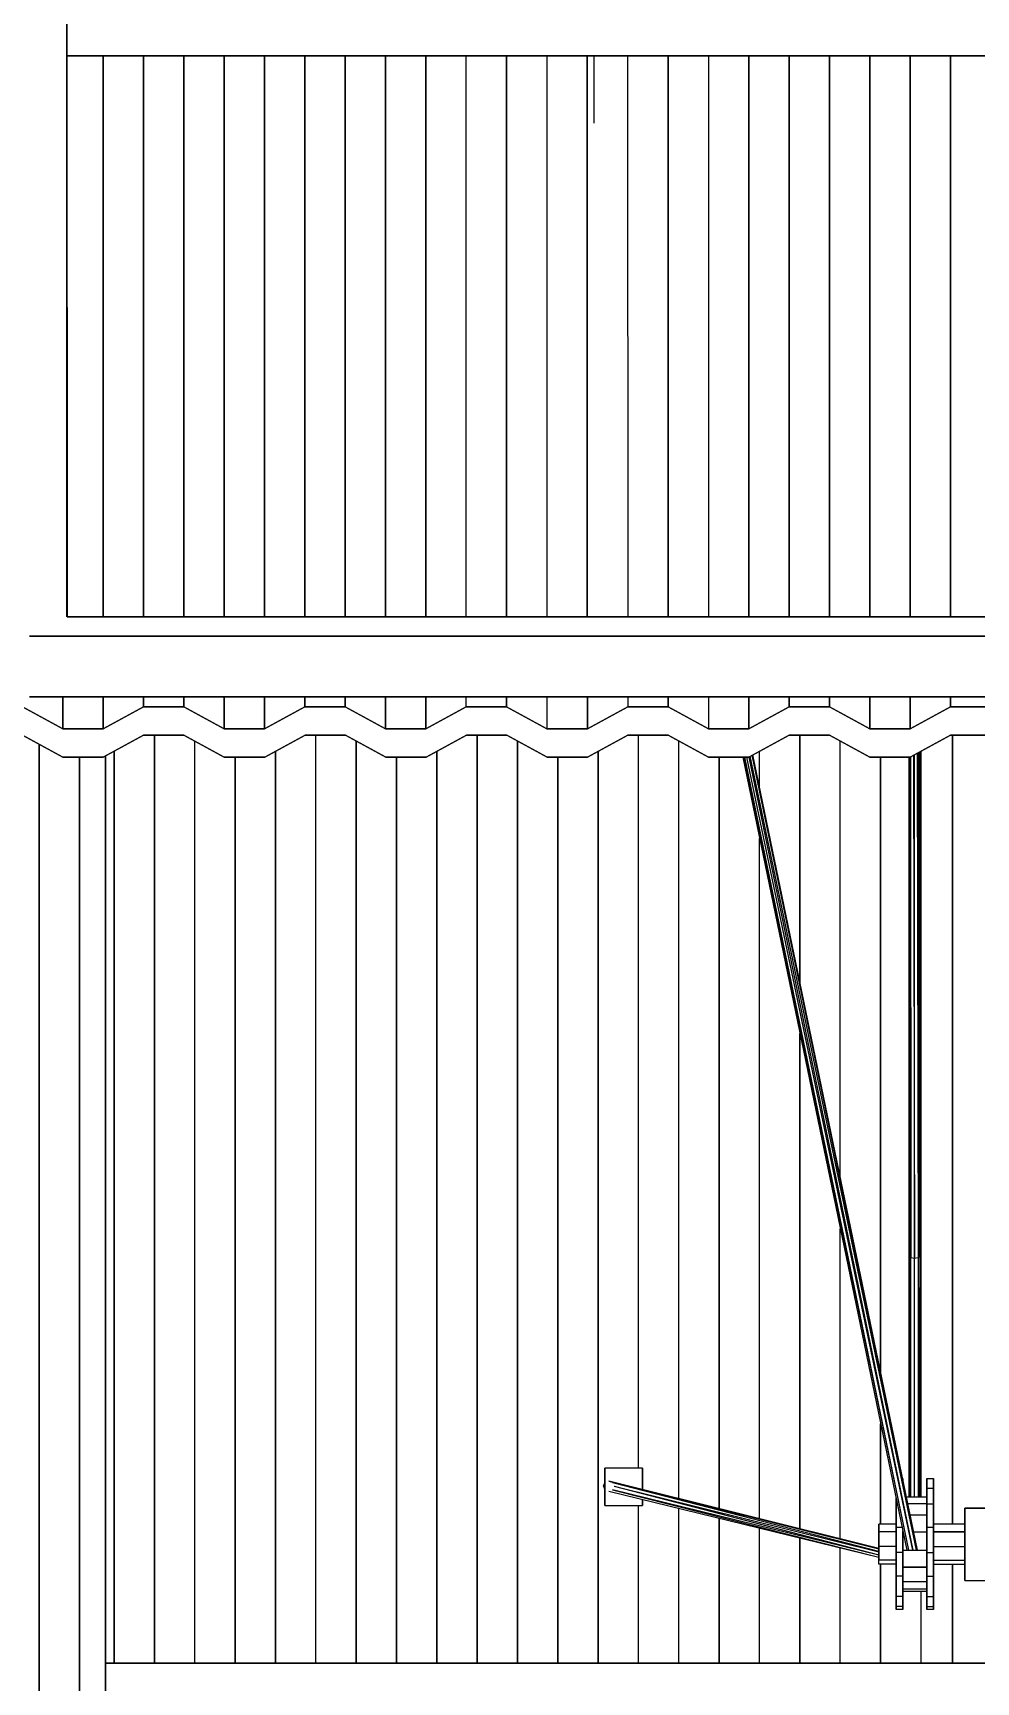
# Model space of a CAD drawing. Extents: x -32 to 51.8, y -51.6 to -5.5.
# Drawn here: x -6.726 to -4.722, y -49.271 to -45.767 of the extents above; entities that cross this region are included whole.
import ezdxf

# ---------------------------------------------------------------- set-up
doc = ezdxf.new("R2010")
doc.units = 0
doc.header["$MEASUREMENT"] = 0
doc.layers.get('0').update_dxf_attribs({"linetype": 'CONTINUOUS'})
doc.layers.add('hachures', color=5, linetype='CONTINUOUS')

msp = doc.modelspace()

# ---------------------------------------------------------------- linework, layer by layer
for p, q in [((-6.6538, -45.6873), (-6.6537, -47.0078)), ((-6.6538, -47.0078), (-6.6538, -45.6873)), ((-6.6538, -45.8158), (-2.8138, -45.8158)), ((-2.8138, -45.8158), (-6.6537, -45.8158)), ((-5.5338, -45.9591), (-5.5338, -45.8158)), ((-5.5338, -45.8158), (-5.4538, -45.8158)), ((-5.4538, -45.8158), (-5.5338, -45.8158)), ((-5.5338, -45.8158), (-5.5338, -45.8158)), ((-5.4538, -45.8158), (-5.4538, -45.8158)), ((-6.6537, -47.0078), (-2.8137, -47.0078)), ((-2.8137, -47.0078), (-6.6537, -47.0078)), ((-6.6537, -47.0491), (-6.7337, -47.0491)), ((-6.7337, -47.0491), (-6.6537, -47.0491)), ((-6.6538, -47.0491), (-6.6538, -47.0491)), ((-6.6538, -47.0491), (-6.6538, -47.0491)), ((-2.8137, -47.0491), (-6.6537, -47.0491)), ((-6.6537, -47.0491), (-6.6537, -47.0491)), ((-6.6537, -47.0491), (-6.6537, -47.0491)), ((-6.6537, -47.0491), (-2.8137, -47.0491)), ((-6.7481, -47.199), (-6.6624, -47.2458)), ((-6.6624, -47.2458), (-6.7481, -47.199)), ((-6.7337, -47.1776), (-6.6537, -47.1776)), ((-6.6537, -47.1776), (-6.7337, -47.1776)), ((-6.6537, -47.1776), (-2.8137, -47.1776)), ((-2.8137, -47.1776), (-6.6537, -47.1776)), ((-6.5767, -47.2458), (-6.491, -47.199)), ((-6.491, -47.199), (-6.5767, -47.2458)), ((-6.491, -47.199), (-6.4053, -47.199)), ((-6.4053, -47.199), (-6.491, -47.199)), ((-6.4909, -47.199), (-6.4909, -47.199)), ((-6.4909, -47.199), (-6.4909, -47.199)), ((-6.4053, -47.199), (-6.3196, -47.2458)), ((-6.3196, -47.2458), (-6.4053, -47.199)), ((-6.4052, -47.1991), (-6.4052, -47.1991)), ((-6.4052, -47.1991), (-6.4052, -47.1991)), ((-6.2339, -47.2458), (-6.1481, -47.199)), ((-6.1481, -47.199), (-6.2339, -47.2458)), ((-6.1481, -47.199), (-6.0624, -47.199)), ((-6.0624, -47.199), (-6.1481, -47.199)), ((-6.148, -47.199), (-6.148, -47.199)), ((-6.0624, -47.199), (-5.9767, -47.2458)), ((-5.9767, -47.2458), (-6.0624, -47.199)), ((-6.0623, -47.1991), (-6.0623, -47.1991)), ((-6.0623, -47.1991), (-6.0623, -47.1991)), ((-5.8053, -47.199), (-5.891, -47.2458)), ((-5.891, -47.2458), (-5.8053, -47.199)), ((-5.7196, -47.199), (-5.8053, -47.199)), ((-5.8053, -47.199), (-5.7196, -47.199)), ((-5.8052, -47.199), (-5.8052, -47.199)), ((-5.6339, -47.2458), (-5.7196, -47.199)), ((-5.7196, -47.199), (-5.6339, -47.2458)), ((-5.7195, -47.1991), (-5.7195, -47.1991)), ((-5.7195, -47.1991), (-5.7195, -47.1991)), ((-5.4624, -47.199), (-5.5481, -47.2458)), ((-5.5481, -47.2458), (-5.4624, -47.199)), ((-5.3767, -47.199), (-5.4624, -47.199)), ((-5.4624, -47.199), (-5.3767, -47.199)), ((-5.4623, -47.199), (-5.4623, -47.199)), ((-5.291, -47.2458), (-5.3767, -47.199)), ((-5.3767, -47.199), (-5.291, -47.2458)), ((-5.3766, -47.1991), (-5.3766, -47.1991)), ((-5.3766, -47.1991), (-5.3766, -47.1991)), ((-5.2053, -47.2458), (-5.1196, -47.199)), ((-5.1196, -47.199), (-5.2053, -47.2458)), ((-5.1196, -47.199), (-5.0339, -47.199)), ((-5.0339, -47.199), (-5.1196, -47.199)), ((-5.1195, -47.199), (-5.1195, -47.199)), ((-5.0339, -47.199), (-4.9481, -47.2458)), ((-4.9481, -47.2458), (-5.0339, -47.199)), ((-5.0337, -47.1991), (-5.0337, -47.1991)), ((-4.8624, -47.2458), (-4.7767, -47.199)), ((-4.7767, -47.199), (-4.8624, -47.2458)), ((-4.7767, -47.199), (-4.691, -47.199)), ((-4.691, -47.199), (-4.7767, -47.199)), ((-4.7766, -47.199), (-4.7766, -47.199)), ((-6.6623, -47.3057), (-6.748, -47.259)), ((-6.748, -47.259), (-6.6623, -47.3057)), ((-6.6624, -47.2458), (-6.5767, -47.2458)), ((-6.5767, -47.2458), (-6.6624, -47.2458)), ((-6.6623, -47.2458), (-6.6623, -47.2458)), ((-6.6623, -47.2458), (-6.6623, -47.2458)), ((-6.5766, -47.2457), (-6.5766, -47.2457)), ((-6.5766, -47.2457), (-6.5766, -47.2457)), ((-6.4909, -47.259), (-6.5766, -47.3057)), ((-6.5766, -47.3057), (-6.4909, -47.259)), ((-6.4052, -47.259), (-6.4909, -47.259)), ((-6.4909, -47.259), (-6.4052, -47.259)), ((-6.3195, -47.3057), (-6.4052, -47.259)), ((-6.4052, -47.259), (-6.3195, -47.3057)), ((-6.3196, -47.2458), (-6.2339, -47.2458)), ((-6.2339, -47.2458), (-6.3196, -47.2458)), ((-6.3195, -47.2458), (-6.3195, -47.2458)), ((-6.3195, -47.2458), (-6.3195, -47.2458)), ((-6.2337, -47.2457), (-6.2337, -47.2457)), ((-6.2337, -47.2457), (-6.2337, -47.2457)), ((-6.2337, -47.3057), (-6.148, -47.259)), ((-6.148, -47.259), (-6.2337, -47.3057)), ((-6.148, -47.259), (-6.0623, -47.259)), ((-6.0623, -47.259), (-6.148, -47.259)), ((-5.9766, -47.3057), (-6.0623, -47.259)), ((-6.0623, -47.259), (-5.9766, -47.3057)), ((-5.9767, -47.2458), (-5.891, -47.2458)), ((-5.891, -47.2458), (-5.9767, -47.2458)), ((-5.9766, -47.2458), (-5.9766, -47.2458)), ((-5.9766, -47.2458), (-5.9766, -47.2458)), ((-5.8909, -47.2457), (-5.8909, -47.2457)), ((-5.8909, -47.2457), (-5.8909, -47.2457)), ((-5.8909, -47.3057), (-5.8052, -47.259)), ((-5.8052, -47.259), (-5.8909, -47.3057)), ((-5.8052, -47.259), (-5.7195, -47.259)), ((-5.7195, -47.259), (-5.8052, -47.259)), ((-5.6337, -47.3057), (-5.7195, -47.259)), ((-5.7195, -47.259), (-5.6337, -47.3057)), ((-5.5481, -47.2458), (-5.6339, -47.2458)), ((-5.6339, -47.2458), (-5.5481, -47.2458)), ((-5.6337, -47.2458), (-5.6337, -47.2458)), ((-5.6337, -47.2458), (-5.6337, -47.2458)), ((-5.548, -47.2457), (-5.548, -47.2457)), ((-5.548, -47.2457), (-5.548, -47.2457)), ((-5.548, -47.3057), (-5.4623, -47.259)), ((-5.4623, -47.259), (-5.548, -47.3057)), ((-5.4623, -47.259), (-5.3766, -47.259)), ((-5.3766, -47.259), (-5.4623, -47.259)), ((-5.3766, -47.259), (-5.2909, -47.3057)), ((-5.2909, -47.3057), (-5.3766, -47.259)), ((-5.2053, -47.2458), (-5.291, -47.2458)), ((-5.291, -47.2458), (-5.2053, -47.2458)), ((-5.2909, -47.2458), (-5.2909, -47.2458)), ((-5.2052, -47.2457), (-5.2052, -47.2457)), ((-5.2052, -47.2457), (-5.2052, -47.2457)), ((-5.2052, -47.3057), (-5.1195, -47.259)), ((-5.1195, -47.259), (-5.2052, -47.3057)), ((-5.1195, -47.259), (-5.0337, -47.259)), ((-5.0337, -47.259), (-5.1195, -47.259)), ((-5.0337, -47.259), (-4.948, -47.3057)), ((-4.948, -47.3057), (-5.0337, -47.259)), ((-4.9481, -47.2458), (-4.8624, -47.2458)), ((-4.8624, -47.2458), (-4.9481, -47.2458)), ((-4.948, -47.2458), (-4.948, -47.2458)), ((-4.8623, -47.2457), (-4.8623, -47.2457)), ((-4.8623, -47.2457), (-4.8623, -47.2457)), ((-4.8623, -47.3057), (-4.7766, -47.259)), ((-4.7766, -47.259), (-4.8623, -47.3057)), ((-4.7766, -47.259), (-4.6909, -47.259)), ((-4.6909, -47.259), (-4.7766, -47.259)), ((-4.7723, -47.259), (-4.7723, -48.936)), ((-4.7723, -48.936), (-4.7723, -47.259)), ((-4.7723, -47.259), (-4.7723, -48.936)), ((-4.7723, -48.936), (-4.7723, -47.259)), ((-4.7723, -48.936), (-4.7723, -47.259)), ((-4.7723, -48.936), (-4.7723, -47.259)), ((-4.7723, -47.259), (-4.7723, -48.936)), ((-6.5766, -47.3057), (-6.6623, -47.3057)), ((-6.6623, -47.3057), (-6.5766, -47.3057)), ((-6.5719, -47.3032), (-6.5718, -50.6245)), ((-6.5718, -50.6245), (-6.5719, -47.3032)), ((-6.5536, -49.2314), (-6.5536, -47.2932)), ((-6.2337, -47.3057), (-6.3195, -47.3057)), ((-6.3195, -47.3057), (-6.2337, -47.3057)), ((-5.8909, -47.3057), (-5.9766, -47.3057)), ((-5.9766, -47.3057), (-5.8909, -47.3057)), ((-5.548, -47.3057), (-5.6337, -47.3057)), ((-5.6337, -47.3057), (-5.548, -47.3057)), ((-5.2909, -47.3057), (-5.2052, -47.3057)), ((-5.2052, -47.3057), (-5.2909, -47.3057)), ((-5.218, -47.3057), (-4.8694, -48.9912)), ((-4.8648, -48.9912), (-5.2159, -47.3057)), ((-4.8648, -48.9912), (-5.2135, -47.3057)), ((-4.8563, -48.9912), (-5.2096, -47.3057)), ((-5.205, -47.3057), (-4.8563, -48.9912)), ((-4.8489, -48.9912), (-5.202, -47.304)), ((-5.1983, -47.302), (-4.8489, -48.9912)), ((-4.847, -48.9912), (-5.1976, -47.3016)), ((-4.8469, -48.9912), (-5.1965, -47.301)), ((-4.948, -47.3057), (-4.8623, -47.3057)), ((-4.8623, -47.3057), (-4.948, -47.3057)), ((-4.8643, -47.3057), (-4.8643, -48.3665)), ((-4.8643, -48.3665), (-4.8643, -47.3057)), ((-4.8618, -47.3055), (-4.861, -48.3693)), ((-4.861, -48.3693), (-4.861, -47.305)), ((-4.855, -47.3018), (-4.853, -48.3704)), ((-4.853, -48.3704), (-4.853, -47.3007)), ((-4.8471, -47.2974), (-4.8451, -48.3693)), ((-4.8451, -47.2963), (-4.8451, -48.3693)), ((-4.8426, -47.295), (-4.8418, -48.3665)), ((-4.8418, -48.3665), (-4.8418, -47.2946)), ((-4.8393, -47.2932), (-4.8393, -48.8778)), ((-4.8643, -48.3665), (-4.8643, -48.3541)), ((-4.8643, -48.3665), (-4.8643, -48.8778)), ((-4.8643, -48.3665), (-4.8643, -48.3665)), ((-4.8643, -48.8778), (-4.8643, -48.3665)), ((-4.8643, -48.3665), (-4.8615, -48.8778)), ((-4.8643, -48.3665), (-4.861, -48.3693)), ((-4.861, -48.3693), (-4.853, -48.3704)), ((-4.861, -48.8778), (-4.861, -48.3693)), ((-4.853, -48.3704), (-4.8451, -48.3693)), ((-4.853, -48.8778), (-4.853, -48.3704)), ((-4.8451, -48.3693), (-4.8418, -48.3665)), ((-4.8451, -48.3693), (-4.8451, -48.8778)), ((-4.8451, -48.3693), (-4.8423, -48.8778)), ((-4.8418, -48.3665), (-4.8418, -48.8778)), ((-4.925, -48.936), (-4.925, -48.7225)), ((-5.5139, -48.8553), (-5.5108, -48.8481)), ((-5.4308, -48.8172), (-5.5108, -48.8172)), ((-5.5108, -48.8172), (-5.5108, -48.896)), ((-5.5108, -48.896), (-5.5108, -48.8172)), ((-5.5027, -48.8445), (-4.9287, -48.9885)), ((-4.9287, -48.9879), (-5.5027, -48.8445)), ((-5.4947, -48.8476), (-4.9287, -48.9936)), ((-5.4947, -48.8476), (-4.9287, -48.9887)), ((-5.4308, -48.8172), (-5.4308, -48.8624)), ((-5.4308, -48.8624), (-5.4308, -48.8172)), ((-4.8784, -48.8391), (-4.8779, -48.8391)), ((-4.8779, -48.8416), (-4.8779, -48.8391)), ((-4.8779, -48.8391), (-4.8779, -48.8416)), ((-4.8779, -48.8415), (-4.8779, -48.8391)), ((-4.8779, -48.8391), (-4.8779, -48.8415)), ((-4.8268, -48.8391), (-4.8268, -48.8391)), ((-4.8268, -48.8391), (-4.8268, -48.8592)), ((-4.8268, -48.8592), (-4.8268, -48.8391)), ((-4.8268, -48.8391), (-4.8268, -48.8459)), ((-4.8268, -48.8459), (-4.8268, -48.8391)), ((-4.8268, -48.8391), (-4.8267, -48.8592)), ((-4.8268, -48.8391), (-4.8123, -48.8391)), ((-4.8268, -48.8592), (-4.8268, -48.8391)), ((-4.8268, -48.8459), (-4.8268, -48.8459)), ((-4.8268, -48.8459), (-4.8268, -48.8459)), ((-4.8268, -48.8459), (-4.8268, -48.8673)), ((-4.8268, -48.8673), (-4.8268, -48.8459)), ((-4.8268, -48.8459), (-4.8268, -48.8459)), ((-4.8123, -48.8592), (-4.8123, -48.8391)), ((-4.8123, -48.8391), (-4.8123, -48.8592)), ((-5.5139, -48.8553), (-5.5108, -48.8626)), ((-4.9287, -49.0066), (-5.5027, -48.8662)), ((-4.9287, -49.0019), (-5.4947, -48.863)), ((-5.4947, -48.863), (-4.9287, -49.006)), ((-5.4914, -48.8553), (-4.9287, -48.9945)), ((-5.4914, -48.8553), (-4.9287, -49.0008)), ((-5.4308, -48.8838), (-5.4308, -48.896)), ((-5.4308, -48.896), (-5.4308, -48.8838)), ((-4.8923, -48.8804), (-4.8923, -48.8925)), ((-4.8923, -48.9102), (-4.8923, -48.8805)), ((-4.8923, -48.8925), (-4.8923, -48.8805)), ((-4.8923, -48.8805), (-4.8923, -48.9102)), ((-4.8923, -48.8805), (-4.8923, -48.8925)), ((-4.8923, -48.8805), (-4.8923, -48.9102)), ((-4.8923, -48.8925), (-4.8923, -48.8805)), ((-4.8704, -48.8778), (-4.8268, -48.8778)), ((-4.8268, -48.8592), (-4.8268, -48.8592)), ((-4.8268, -48.8778), (-4.8268, -48.8592)), ((-4.8268, -48.8592), (-4.8123, -48.8592)), ((-4.8268, -48.8925), (-4.8268, -48.8592)), ((-4.8268, -48.8673), (-4.8268, -48.8673)), ((-4.8268, -48.8778), (-4.8268, -48.8673)), ((-4.8268, -48.8673), (-4.8268, -48.8673)), ((-4.8268, -48.8673), (-4.8268, -48.8778)), ((-4.8268, -48.8673), (-4.8268, -48.8673)), ((-4.8268, -48.8673), (-4.8268, -48.8778)), ((-4.8267, -48.8592), (-4.8267, -48.8925)), ((-4.8123, -48.8592), (-4.8123, -48.8925)), ((-4.8123, -48.8925), (-4.8123, -48.8592)), ((-5.5108, -48.896), (-5.4308, -48.896)), ((-4.8923, -48.936), (-4.8923, -48.8925)), ((-4.8923, -48.8925), (-4.8923, -48.8925)), ((-4.8923, -48.8925), (-4.8923, -48.936)), ((-4.8923, -48.9102), (-4.8923, -48.8925)), ((-4.8923, -48.8925), (-4.8923, -48.9423)), ((-4.8923, -48.8925), (-4.8898, -48.8925)), ((-4.8923, -48.9423), (-4.8923, -48.8925)), ((-4.8923, -48.9102), (-4.8923, -48.9102)), ((-4.8923, -48.936), (-4.8923, -48.9102)), ((-4.8923, -48.9102), (-4.8923, -48.936)), ((-4.8923, -48.936), (-4.8923, -48.9102)), ((-4.8923, -48.9102), (-4.8923, -48.9102)), ((-4.8923, -48.9102), (-4.8923, -48.936)), ((-4.8674, -48.8923), (-4.8268, -48.8923)), ((-4.8624, -48.9163), (-4.8268, -48.9163)), ((-4.8268, -48.8925), (-4.8123, -48.8925)), ((-4.8268, -48.9423), (-4.8268, -48.8925)), ((-4.8268, -48.8925), (-4.8268, -48.9163)), ((-4.8268, -48.9102), (-4.8268, -48.9102)), ((-4.8268, -48.9163), (-4.8268, -48.9523)), ((-4.8267, -48.8925), (-4.8267, -48.9423)), ((-4.8123, -48.8925), (-4.8123, -48.9423)), ((-4.8123, -48.9423), (-4.8123, -48.8925)), ((-4.8123, -48.9152), (-4.8123, -48.936)), ((-4.7458, -48.9022), (-4.7458, -48.9022)), ((-4.7458, -48.9022), (-4.7458, -48.936)), ((-4.7458, -48.9022), (-4.7458, -48.9022)), ((-4.6988, -48.9022), (-4.7458, -48.9022)), ((-4.7458, -48.9022), (-4.7458, -49.0559)), ((-4.7458, -49.0559), (-4.7458, -48.9022)), ((-4.7458, -48.9022), (-4.6988, -48.9022)), ((-4.9287, -48.9522), (-4.9287, -48.936)), ((-4.8923, -48.936), (-4.9287, -48.936)), ((-4.9287, -48.936), (-4.9287, -48.9446)), ((-4.9287, -48.936), (-4.9287, -48.9522)), ((-4.9287, -48.9446), (-4.9287, -48.9446)), ((-4.9287, -48.9729), (-4.9287, -48.9446)), ((-4.8923, -48.9522), (-4.9287, -48.9522)), ((-4.9287, -48.9837), (-4.9287, -48.9522)), ((-4.9287, -48.9522), (-4.9287, -48.9837)), ((-4.8923, -48.936), (-4.8923, -48.9522)), ((-4.8923, -48.9446), (-4.8923, -48.936)), ((-4.8923, -48.9423), (-4.8923, -48.9961)), ((-4.8923, -48.9961), (-4.8923, -48.9423)), ((-4.8923, -48.9423), (-4.8795, -48.9423)), ((-4.8923, -48.9522), (-4.8923, -48.9837)), ((-4.8779, -48.9961), (-4.8779, -48.9503)), ((-4.8779, -48.9503), (-4.8779, -48.9961)), ((-4.8779, -48.9523), (-4.8775, -48.9523)), ((-4.855, -48.9523), (-4.8268, -48.9523)), ((-4.8268, -48.9423), (-4.8123, -48.9423)), ((-4.8268, -48.9961), (-4.8268, -48.9423)), ((-4.8268, -48.9523), (-4.8268, -48.9912)), ((-4.8267, -48.9423), (-4.8267, -48.9961)), ((-4.7458, -48.936), (-4.8123, -48.936)), ((-4.8123, -48.9423), (-4.8123, -48.9961)), ((-4.8123, -48.9961), (-4.8123, -48.9423)), ((-4.8123, -48.9522), (-4.7458, -48.9522)), ((-4.7458, -48.9522), (-4.8123, -48.9522)), ((-4.9287, -49.0045), (-4.9287, -48.9729)), ((-4.9287, -48.9729), (-4.9287, -48.9729)), ((-4.8923, -48.9837), (-4.9287, -48.9837)), ((-4.9287, -49.0121), (-4.9287, -48.9837)), ((-4.9287, -48.9837), (-4.9287, -49.0121)), ((-4.8923, -48.9606), (-4.8923, -48.9606)), ((-4.8923, -48.9837), (-4.8923, -49.0121)), ((-4.8268, -48.9606), (-4.8268, -48.9606)), ((-4.8123, -48.9837), (-4.7458, -48.9837)), ((-4.9287, -49.0045), (-4.9287, -49.0121)), ((-4.8923, -49.0121), (-4.9287, -49.0121)), ((-4.9287, -49.0207), (-4.9287, -49.0121)), ((-4.8923, -49.0207), (-4.9287, -49.0207)), ((-4.8923, -48.9961), (-4.8923, -49.0465)), ((-4.8779, -48.9961), (-4.8923, -48.9961)), ((-4.8923, -49.0465), (-4.8923, -48.9961)), ((-4.8923, -49.0121), (-4.8923, -49.0207)), ((-4.8923, -49.0144), (-4.8923, -49.0144)), ((-4.8923, -49.0642), (-4.8923, -49.0207)), ((-4.8923, -49.0465), (-4.8923, -49.0207)), ((-4.8923, -49.0207), (-4.8923, -49.0642)), ((-4.8923, -49.0207), (-4.8923, -49.0465)), ((-4.8923, -49.0642), (-4.8923, -49.0207)), ((-4.8779, -48.9912), (-4.8268, -48.9912)), ((-4.8779, -49.0465), (-4.8779, -48.9961)), ((-4.8779, -48.9961), (-4.8779, -49.0465)), ((-4.8268, -48.9912), (-4.8268, -49.0275)), ((-4.8268, -48.9961), (-4.8123, -48.9961)), ((-4.8268, -49.0465), (-4.8268, -48.9961)), ((-4.8268, -49.0144), (-4.8268, -49.0144)), ((-4.8267, -48.9961), (-4.8267, -49.0465)), ((-4.8123, -48.9961), (-4.8123, -49.0465)), ((-4.8123, -49.0465), (-4.8123, -48.9961)), ((-4.8123, -49.0121), (-4.7458, -49.0121)), ((-4.8123, -49.0207), (-4.7458, -49.0207)), ((-4.8123, -49.0207), (-4.8123, -49.0642)), ((-4.7723, -49.0207), (-4.7723, -49.2314)), ((-4.7723, -49.2314), (-4.7723, -49.0207)), ((-4.7723, -49.0207), (-4.7723, -49.2314)), ((-4.7723, -49.2314), (-4.7723, -49.0207)), ((-4.7723, -49.2314), (-4.7723, -49.0207)), ((-4.7723, -49.2314), (-4.7723, -49.0207)), ((-4.7723, -49.0207), (-4.7723, -49.2314)), ((-4.7458, -49.0207), (-4.7458, -49.0559)), ((-4.8923, -49.0465), (-4.8923, -49.0465)), ((-4.8923, -49.0465), (-4.8923, -49.0893)), ((-4.8923, -49.0642), (-4.8923, -49.0465)), ((-4.8923, -49.0465), (-4.8923, -49.0893)), ((-4.8779, -49.0465), (-4.8923, -49.0465)), ((-4.8923, -49.0893), (-4.8923, -49.0465)), ((-4.8779, -49.0275), (-4.8268, -49.0275)), ((-4.8268, -49.0275), (-4.8779, -49.0275)), ((-4.8779, -49.0893), (-4.8779, -49.0465)), ((-4.8779, -49.0465), (-4.8779, -49.0893)), ((-4.8268, -49.0585), (-4.8779, -49.0585)), ((-4.8643, -49.0275), (-4.8643, -49.0275)), ((-4.8643, -49.0275), (-4.8643, -49.0275)), ((-4.8638, -49.0275), (-4.8638, -49.0275)), ((-4.8623, -49.0275), (-4.8623, -49.0275)), ((-4.861, -49.0275), (-4.861, -49.0275)), ((-4.8581, -49.0275), (-4.8581, -49.0275)), ((-4.853, -49.0275), (-4.853, -49.0275)), ((-4.8505, -49.0275), (-4.8505, -49.0275)), ((-4.8451, -49.0275), (-4.8451, -49.0275)), ((-4.8423, -49.0275), (-4.8423, -49.0275)), ((-4.842, -49.0275), (-4.842, -49.0275)), ((-4.8418, -49.0275), (-4.8418, -49.0275)), ((-4.8268, -49.0275), (-4.8268, -49.0585)), ((-4.8268, -49.0275), (-4.8268, -49.0275)), ((-4.8268, -49.0465), (-4.8123, -49.0465)), ((-4.8268, -49.0893), (-4.8268, -49.0465)), ((-4.8268, -49.0585), (-4.8268, -49.0739)), ((-4.8267, -49.0465), (-4.8267, -49.0893)), ((-4.8123, -49.0465), (-4.8123, -49.0893)), ((-4.8123, -49.0893), (-4.8123, -49.0465)), ((-4.7458, -49.0559), (-4.7458, -49.0559)), ((-4.7458, -49.0559), (-4.6988, -49.0559)), ((-4.7458, -49.0559), (-4.7458, -49.0559)), ((-4.8923, -49.0642), (-4.8923, -49.0642)), ((-4.8923, -49.0975), (-4.8923, -49.0642)), ((-4.8923, -49.0801), (-4.8923, -49.0642)), ((-4.8923, -49.0642), (-4.8923, -49.0642)), ((-4.8923, -49.0642), (-4.8923, -49.0642)), ((-4.8923, -49.0642), (-4.8923, -49.0975)), ((-4.8923, -49.0893), (-4.8923, -49.0893)), ((-4.8923, -49.0893), (-4.8923, -49.1108)), ((-4.8923, -49.0893), (-4.8923, -49.1108)), ((-4.8779, -49.0893), (-4.8923, -49.0893)), ((-4.8923, -49.1108), (-4.8923, -49.0893)), ((-4.8268, -49.0739), (-4.8779, -49.0739)), ((-4.8779, -49.0788), (-4.8779, -49.0806)), ((-4.8268, -49.0788), (-4.8779, -49.0788)), ((-4.8779, -49.1108), (-4.8779, -49.0893)), ((-4.8779, -49.0893), (-4.8779, -49.1108)), ((-4.8268, -49.0642), (-4.8268, -49.0642)), ((-4.8268, -49.0739), (-4.8268, -49.0788)), ((-4.8268, -49.0975), (-4.8268, -49.0788)), ((-4.8268, -49.0788), (-4.8268, -49.0893)), ((-4.8268, -49.0788), (-4.8268, -49.0975)), ((-4.8268, -49.0788), (-4.8268, -49.0975)), ((-4.8268, -49.0893), (-4.8268, -49.0893)), ((-4.8268, -49.1108), (-4.8268, -49.0893)), ((-4.8268, -49.0893), (-4.8268, -49.0893)), ((-4.8268, -49.0893), (-4.8268, -49.1108)), ((-4.8268, -49.0893), (-4.8123, -49.0893)), ((-4.8268, -49.1108), (-4.8268, -49.0893)), ((-4.8267, -49.0893), (-4.8267, -49.1108)), ((-4.8123, -49.0642), (-4.8123, -49.0975)), ((-4.8123, -49.0893), (-4.8123, -49.1108)), ((-4.8123, -49.1108), (-4.8123, -49.0893)), ((-4.8923, -49.0975), (-4.8923, -49.0975)), ((-4.8923, -49.1176), (-4.8923, -49.0975)), ((-4.8923, -49.0975), (-4.8923, -49.0975)), ((-4.8923, -49.0975), (-4.8923, -49.1176)), ((-4.8923, -49.1108), (-4.8923, -49.1108)), ((-4.8923, -49.1108), (-4.8923, -49.1176)), ((-4.8923, -49.1176), (-4.8923, -49.1108)), ((-4.8923, -49.1108), (-4.8923, -49.1176)), ((-4.8779, -49.1108), (-4.8923, -49.1108)), ((-4.8923, -49.1176), (-4.8923, -49.1108)), ((-4.8923, -49.1176), (-4.8923, -49.1176)), ((-4.8779, -49.1176), (-4.8923, -49.1176)), ((-4.8779, -49.1176), (-4.8779, -49.1108)), ((-4.8779, -49.1108), (-4.8779, -49.1176)), ((-4.8268, -49.0975), (-4.8268, -49.0975)), ((-4.8268, -49.0975), (-4.8268, -49.1176)), ((-4.8268, -49.0975), (-4.8268, -49.0975)), ((-4.8268, -49.0975), (-4.8268, -49.1176)), ((-4.8268, -49.1176), (-4.8268, -49.0975)), ((-4.8268, -49.0975), (-4.8268, -49.0975)), ((-4.8268, -49.1176), (-4.8268, -49.1108)), ((-4.8268, -49.1176), (-4.8268, -49.1108)), ((-4.8268, -49.1108), (-4.8123, -49.1108)), ((-4.8268, -49.1176), (-4.8268, -49.1176)), ((-4.8123, -49.1176), (-4.8268, -49.1176)), ((-4.8268, -49.1176), (-4.8268, -49.1176)), ((-4.8267, -49.1108), (-4.8267, -49.1176)), ((-4.8123, -49.0975), (-4.8123, -49.1176)), ((-4.8123, -49.1108), (-4.8123, -49.1176)), ((-4.8123, -49.1176), (-4.8123, -49.1108)), ((-6.5718, -49.2314), (-2.8138, -49.2314)), ((-2.8138, -49.2314), (-6.5718, -49.2314))]:
    msp.add_line(p, q)
at = {"layer": 'hachures'}
for p, q in [((-6.5767, -47.0078), (-6.5767, -45.8158)), ((-6.5767, -45.8158), (-6.5767, -47.0078)), ((-6.491, -47.0078), (-6.491, -45.8158)), ((-6.491, -45.8158), (-6.491, -47.0078)), ((-6.4053, -45.8158), (-6.4053, -47.0078)), ((-6.4053, -47.0078), (-6.4053, -45.8158)), ((-6.3196, -45.8158), (-6.3196, -47.0078)), ((-6.3196, -47.0078), (-6.3196, -45.8158)), ((-6.2339, -45.8158), (-6.2339, -47.0078)), ((-6.2339, -47.0078), (-6.2339, -45.8158)), ((-6.1482, -45.8158), (-6.1482, -47.0078)), ((-6.1482, -47.0078), (-6.1482, -45.8158)), ((-6.0625, -45.8158), (-6.0624, -47.0078)), ((-6.0624, -47.0078), (-6.0625, -45.8158)), ((-5.9767, -45.8158), (-5.9767, -47.0078)), ((-5.9767, -47.0078), (-5.9767, -45.8158)), ((-5.891, -47.0078), (-5.891, -45.8158)), ((-5.891, -45.8158), (-5.891, -47.0078)), ((-5.8053, -47.0078), (-5.8053, -45.8158)), ((-5.7196, -45.8158), (-5.7196, -47.0078)), ((-5.7196, -47.0078), (-5.7196, -45.8158)), ((-5.6339, -45.8158), (-5.6339, -47.0078)), ((-5.5482, -45.8158), (-5.5482, -47.0078)), ((-5.5482, -47.0078), (-5.5482, -45.8158)), ((-5.4625, -45.8158), (-5.4624, -47.0078)), ((-5.3767, -45.8158), (-5.3767, -47.0078)), ((-5.3767, -47.0078), (-5.3767, -45.8158)), ((-5.291, -45.8158), (-5.291, -47.0078)), ((-5.2053, -45.8158), (-5.2053, -47.0078)), ((-5.2053, -47.0078), (-5.2053, -45.8158)), ((-5.1196, -45.8158), (-5.1196, -47.0078)), ((-5.1196, -47.0078), (-5.1196, -45.8158)), ((-5.0339, -45.8158), (-5.0339, -47.0078)), ((-5.0339, -47.0078), (-5.0339, -45.8158)), ((-4.9482, -45.8158), (-4.9482, -47.0078)), ((-4.9482, -47.0078), (-4.9482, -45.8158)), ((-4.8625, -45.8158), (-4.8624, -47.0078)), ((-4.8624, -47.0078), (-4.8625, -45.8158)), ((-4.7767, -45.8158), (-4.7767, -47.0078)), ((-4.7767, -47.0078), (-4.7767, -45.8158)), ((-6.6624, -47.2458), (-6.6624, -47.1776)), ((-6.6624, -47.1776), (-6.6624, -47.2458)), ((-6.5767, -47.2458), (-6.5767, -47.1776)), ((-6.5767, -47.1776), (-6.5767, -47.2458)), ((-6.491, -47.199), (-6.491, -47.1776)), ((-6.491, -47.1776), (-6.491, -47.199)), ((-6.4053, -47.1776), (-6.4053, -47.199)), ((-6.4053, -47.199), (-6.4053, -47.1776)), ((-6.3196, -47.1776), (-6.3196, -47.2458)), ((-6.3196, -47.2458), (-6.3196, -47.1776)), ((-6.2339, -47.1776), (-6.2339, -47.2458)), ((-6.2339, -47.2458), (-6.2339, -47.1776)), ((-6.1481, -47.1776), (-6.1481, -47.199)), ((-6.1481, -47.199), (-6.1481, -47.1776)), ((-6.0624, -47.1776), (-6.0624, -47.199)), ((-6.0624, -47.199), (-6.0624, -47.1776)), ((-5.9767, -47.1776), (-5.9767, -47.2458)), ((-5.9767, -47.2458), (-5.9767, -47.1776)), ((-5.891, -47.2458), (-5.891, -47.1776)), ((-5.891, -47.1776), (-5.891, -47.2458)), ((-5.8053, -47.199), (-5.8053, -47.1776)), ((-5.7196, -47.1776), (-5.7196, -47.199)), ((-5.7196, -47.199), (-5.7196, -47.1776)), ((-5.6339, -47.1776), (-5.6339, -47.2458)), ((-5.5481, -47.1776), (-5.5481, -47.2458)), ((-5.5481, -47.2458), (-5.5481, -47.1776)), ((-5.4624, -47.1776), (-5.4624, -47.199)), ((-5.3767, -47.1776), (-5.3767, -47.199)), ((-5.3767, -47.199), (-5.3767, -47.1776)), ((-5.291, -47.1776), (-5.291, -47.2458)), ((-5.2053, -47.1776), (-5.2053, -47.2458)), ((-5.2053, -47.2458), (-5.2053, -47.1776)), ((-5.1196, -47.1776), (-5.1196, -47.199)), ((-5.1196, -47.199), (-5.1196, -47.1776)), ((-5.0339, -47.1776), (-5.0339, -47.199)), ((-5.0339, -47.199), (-5.0339, -47.1776)), ((-4.9481, -47.1776), (-4.9481, -47.2458)), ((-4.9481, -47.2458), (-4.9481, -47.1776)), ((-4.8624, -47.1776), (-4.8624, -47.2458)), ((-4.8624, -47.2458), (-4.8624, -47.1776)), ((-4.7767, -47.1776), (-4.7767, -47.199)), ((-4.7767, -47.199), (-4.7767, -47.1776)), ((-6.4679, -49.2314), (-6.4679, -47.259)), ((-6.4679, -47.259), (-6.4679, -49.2314)), ((-6.3821, -49.2314), (-6.3821, -47.2715)), ((-6.125, -49.2314), (-6.125, -47.259)), ((-6.0393, -49.2314), (-6.0393, -47.2715)), ((-6.0393, -47.2715), (-6.0393, -49.2314)), ((-5.7821, -49.2314), (-5.7821, -47.259)), ((-5.7821, -47.259), (-5.7821, -49.2314)), ((-5.6964, -49.2314), (-5.6964, -47.2715)), ((-5.6964, -47.2715), (-5.6964, -49.2314)), ((-5.4393, -48.8172), (-5.4393, -47.259)), ((-5.3536, -48.8817), (-5.3536, -47.2715)), ((-5.0964, -47.7849), (-5.0964, -47.259)), ((-5.0964, -47.259), (-5.0964, -47.7849)), ((-5.0107, -48.1993), (-5.0107, -47.2715)), ((-6.7129, -50.6507), (-6.7129, -47.2782)), ((-6.7129, -47.2782), (-6.7129, -50.6507)), ((-6.6272, -47.3057), (-6.6271, -50.6507)), ((-6.6271, -50.6507), (-6.6272, -47.3057)), ((-6.5536, -47.2932), (-6.5536, -49.2314)), ((-6.2964, -47.3057), (-6.2964, -49.2314)), ((-6.2964, -49.2314), (-6.2964, -47.3057)), ((-6.2107, -49.2314), (-6.2107, -47.2932)), ((-6.2107, -47.2932), (-6.2107, -49.2314)), ((-5.9536, -49.2314), (-5.9536, -47.3057)), ((-5.9536, -47.3057), (-5.9536, -49.2314)), ((-5.8679, -49.2314), (-5.8679, -47.2932)), ((-5.8679, -47.2932), (-5.8679, -49.2314)), ((-5.6107, -49.2314), (-5.6107, -47.3057)), ((-5.6107, -47.3057), (-5.6107, -49.2314)), ((-5.525, -49.2314), (-5.525, -47.2932)), ((-5.525, -47.2932), (-5.525, -49.2314)), ((-5.2679, -48.9032), (-5.2679, -47.3057)), ((-5.2679, -47.3057), (-5.2679, -48.9032)), ((-5.1821, -47.3704), (-5.1821, -47.2932)), ((-4.925, -48.6137), (-4.925, -47.3057)), ((-4.925, -47.3057), (-4.925, -48.6137)), ((-5.1821, -48.9246), (-5.1821, -47.4792)), ((-5.0964, -48.946), (-5.0964, -47.8936)), ((-5.0964, -47.8936), (-5.0964, -48.946)), ((-5.0107, -48.9674), (-5.0107, -48.308)), ((-4.925, -48.7225), (-4.925, -48.936)), ((-5.4393, -49.2314), (-5.4393, -48.896)), ((-5.3536, -49.2314), (-5.3536, -48.9027)), ((-5.2679, -49.2314), (-5.2679, -48.9236)), ((-5.2679, -48.9236), (-5.2679, -49.2314)), ((-5.1821, -49.2314), (-5.1821, -48.9446)), ((-5.0964, -49.2314), (-5.0964, -48.9656)), ((-5.0964, -48.9656), (-5.0964, -49.2314)), ((-5.0107, -49.2314), (-5.0107, -48.9866)), ((-4.925, -49.2314), (-4.925, -49.0207)), ((-4.925, -49.0207), (-4.925, -49.2314)), ((-4.8393, -49.0788), (-4.8393, -49.2314))]:
    msp.add_line(p, q, dxfattribs=at)

doc.saveas('drawing.dxf')
